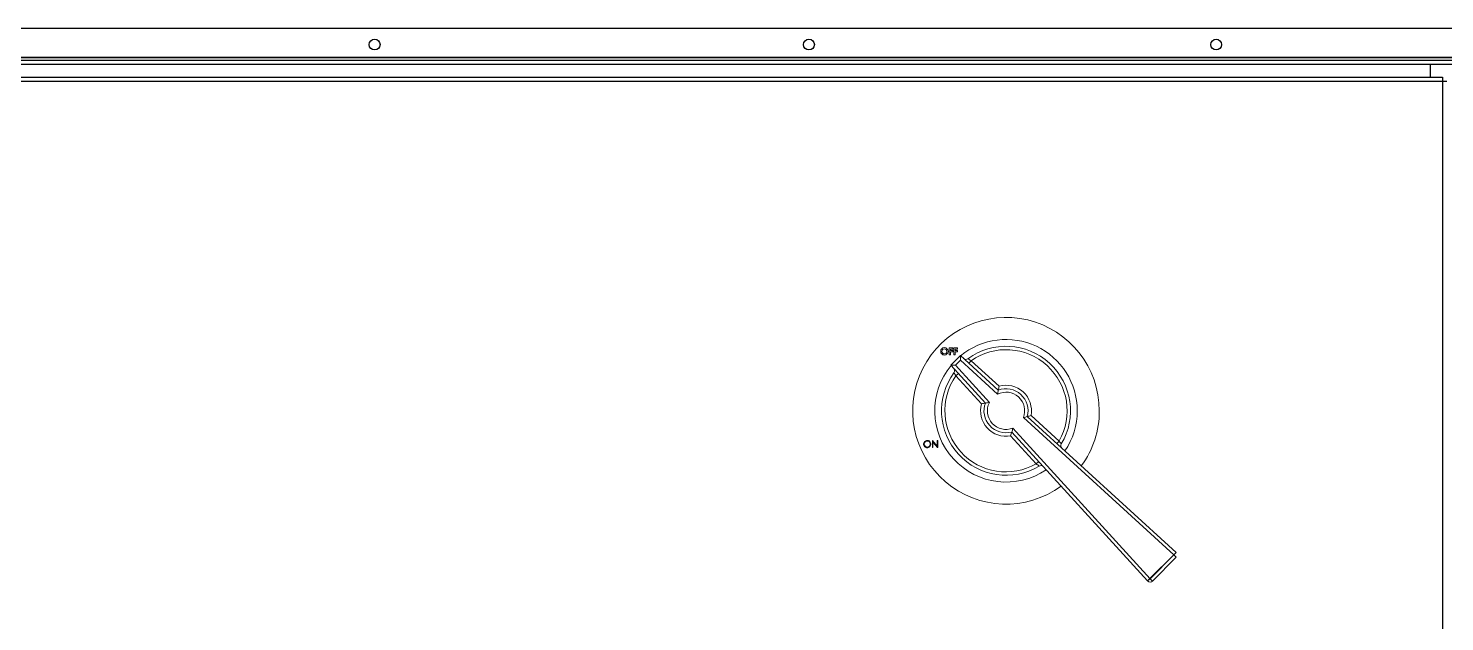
# Model space of a CAD drawing. Header units: inches. Extents: x 3128 to 3569, y 1222 to 1501.
# Drawn here: x 3298.76 to 3324.85, y 1335.08 to 1346.01 of the extents above; entities that cross this region are included whole.
import ezdxf

# ---------------------------------------------------------------- set-up
doc = ezdxf.new("R2010")
doc.units = ezdxf.units.IN
doc.header["$MEASUREMENT"] = 0
doc.layers.add('Internal Disconnect 1 H1', color=7, linetype='Continuous')
doc.layers.add('WEPC', color=7, linetype='Continuous')

msp = doc.modelspace()

# ---------------------------------------------------------------- linework, layer by layer
at = {"layer": 'Internal Disconnect 1 H1', "color": 0, "linetype": 'Continuous', "lineweight": 15}
for p, q in [((3315.7207, 1340.1235), (3315.7838, 1340.1235)), ((3315.7207, 1339.994), (3315.7207, 1340.1235)), ((3315.7207, 1340.1235), (3315.7838, 1340.1235)), ((3315.7207, 1339.994), (3315.7207, 1340.1235)), ((3315.7838, 1340.1002), (3315.7439, 1340.1002)), ((3315.7439, 1340.1002), (3315.7439, 1340.0754)), ((3315.7838, 1340.1002), (3315.7439, 1340.1002)), ((3315.7439, 1340.1002), (3315.7439, 1340.0754)), ((3315.7439, 1340.0754), (3315.7838, 1340.0754)), ((3315.7439, 1340.0754), (3315.7838, 1340.0754)), ((3315.7838, 1340.1235), (3315.7838, 1340.1002)), ((3315.7838, 1340.1235), (3315.7838, 1340.1002)), ((3315.7838, 1340.0754), (3315.7838, 1340.0521)), ((3315.7838, 1340.0754), (3315.7838, 1340.0521)), ((3315.807, 1339.994), (3315.807, 1340.1235)), ((3315.807, 1340.1235), (3315.8701, 1340.1235)), ((3315.807, 1339.994), (3315.807, 1340.1235)), ((3315.807, 1340.1235), (3315.8701, 1340.1235)), ((3315.8701, 1340.1002), (3315.8302, 1340.1002)), ((3315.8302, 1340.1002), (3315.8302, 1340.0754)), ((3315.8701, 1340.1002), (3315.8302, 1340.1002)), ((3315.8302, 1340.1002), (3315.8302, 1340.0754)), ((3315.8302, 1340.0754), (3315.8701, 1340.0754)), ((3315.8302, 1340.0754), (3315.8701, 1340.0754)), ((3315.8701, 1340.1235), (3315.8701, 1340.1002)), ((3315.8701, 1340.1235), (3315.8701, 1340.1002)), ((3315.8701, 1340.0754), (3315.8701, 1340.0521)), ((3315.8701, 1340.0754), (3315.8701, 1340.0521)), ((3315.5863, 1340.0585), (3315.5911, 1340.0371)), ((3315.5863, 1340.0585), (3315.5911, 1340.0371)), ((3315.5911, 1340.0371), (3315.6022, 1340.0239)), ((3315.5911, 1340.0371), (3315.6022, 1340.0239)), ((3315.6022, 1340.0239), (3315.6173, 1340.0159)), ((3315.6022, 1340.0239), (3315.6173, 1340.0159)), ((3315.6173, 1340.0159), (3315.6306, 1340.0139)), ((3315.6173, 1340.0159), (3315.6306, 1340.0139)), ((3315.7439, 1339.994), (3315.7207, 1339.994)), ((3315.7439, 1339.994), (3315.7207, 1339.994)), ((3315.7838, 1340.0521), (3315.7439, 1340.0521)), ((3315.7439, 1340.0521), (3315.7439, 1339.994)), ((3315.7838, 1340.0521), (3315.7439, 1340.0521)), ((3315.7439, 1340.0521), (3315.7439, 1339.994)), ((3315.7492, 1339.8043), (3315.926, 1339.9811)), ((3315.7492, 1339.8043), (3315.926, 1339.9811)), ((3315.8302, 1339.994), (3315.807, 1339.994)), ((3315.8302, 1339.994), (3315.807, 1339.994)), ((3315.8302, 1340.0521), (3315.8302, 1339.994)), ((3315.8701, 1340.0521), (3315.8302, 1340.0521)), ((3315.8302, 1340.0521), (3315.8302, 1339.994)), ((3315.8701, 1340.0521), (3315.8302, 1340.0521)), ((3315.928, 1339.8947), (3315.8356, 1339.8023)), ((3315.928, 1339.8947), (3315.8356, 1339.8023)), ((3315.926, 1339.9811), (3315.928, 1339.8947)), ((3315.926, 1339.9811), (3315.928, 1339.8947)), ((3316.0796, 1339.8409), (3316.1217, 1339.8871)), ((3316.0796, 1339.8409), (3316.1217, 1339.8871)), ((3315.8356, 1339.8023), (3315.7492, 1339.8043)), ((3315.8356, 1339.8023), (3315.7492, 1339.8043)), ((3315.8432, 1339.6085), (3315.8893, 1339.6506)), ((3315.8432, 1339.6085), (3315.8893, 1339.6506)), ((3315.4092, 1338.2854), (3315.4092, 1338.4158)), ((3315.4092, 1338.4158), (3315.4117, 1338.4158)), ((3315.4092, 1338.2854), (3315.4092, 1338.4158)), ((3315.4092, 1338.4158), (3315.4117, 1338.4158)), ((3315.4209, 1338.2854), (3315.4092, 1338.2854)), ((3315.4209, 1338.2854), (3315.4092, 1338.2854)), ((3315.4117, 1338.4158), (3315.4978, 1338.3132)), ((3315.4117, 1338.4158), (3315.4978, 1338.3132)), ((3315.5069, 1338.2854), (3315.4209, 1338.3878)), ((3315.4209, 1338.3878), (3315.4209, 1338.2854)), ((3315.5069, 1338.2854), (3315.4209, 1338.3878)), ((3315.4209, 1338.3878), (3315.4209, 1338.2854)), ((3315.4978, 1338.3132), (3315.4978, 1338.4158)), ((3315.4978, 1338.4158), (3315.5095, 1338.4158)), ((3315.4978, 1338.3132), (3315.4978, 1338.4158)), ((3315.4978, 1338.4158), (3315.5095, 1338.4158)), ((3315.5095, 1338.2854), (3315.5069, 1338.2854)), ((3315.5095, 1338.2854), (3315.5069, 1338.2854)), ((3315.5095, 1338.4158), (3315.5095, 1338.2854)), ((3315.5095, 1338.4158), (3315.5095, 1338.2854)), ((3319.3732, 1335.831), (3319.8993, 1336.357)), ((3319.3732, 1335.831), (3319.8993, 1336.357)), ((3319.4194, 1335.8731), (3319.8572, 1336.3109)), ((3319.4194, 1335.8731), (3319.8572, 1336.3109)), ((3319.9014, 1336.2667), (3319.4636, 1335.8289)), ((3319.9014, 1336.2667), (3319.4636, 1335.8289)), ((3319.8993, 1336.357), (3319.8572, 1336.3109)), ((3319.8993, 1336.357), (3319.8572, 1336.3109)), ((3319.8572, 1336.3109), (3319.9014, 1336.2667)), ((3319.8572, 1336.3109), (3319.9014, 1336.2667)), ((3319.4194, 1335.8731), (3319.3732, 1335.831)), ((3319.4194, 1335.8731), (3319.3732, 1335.831)), ((3319.4636, 1335.8289), (3319.4194, 1335.8731)), ((3319.4636, 1335.8289), (3319.4194, 1335.8731))]:
    msp.add_line(p, q, dxfattribs=at)
at = {"layer": 'Internal Disconnect 1 H1', "color": 0, "linetype": 'Continuous', "lineweight": 15, "ltscale": 5}
for p, q in [((3315.926, 1339.9811), (3316.6233, 1339.3451)), ((3315.926, 1339.9811), (3316.6233, 1339.3451)), ((3316.6111, 1339.2716), (3315.928, 1339.8947)), ((3316.6111, 1339.2716), (3315.928, 1339.8947)), ((3316.1217, 1339.8871), (3316.6385, 1339.4158)), ((3316.1217, 1339.8871), (3316.6385, 1339.4158)), ((3316.3852, 1339.107), (3315.7492, 1339.8043)), ((3316.3852, 1339.107), (3315.7492, 1339.8043)), ((3315.8356, 1339.8023), (3316.4586, 1339.1192)), ((3315.8356, 1339.8023), (3316.4586, 1339.1192)), ((3316.3145, 1339.0918), (3315.8432, 1339.6085)), ((3316.3145, 1339.0918), (3315.8432, 1339.6085)), ((3319.8572, 1336.3109), (3317.0856, 1338.8388)), ((3319.8572, 1336.3109), (3317.0856, 1338.8388)), ((3317.1576, 1338.8577), (3319.8993, 1336.357)), ((3317.1576, 1338.8577), (3319.8993, 1336.357)), ((3317.2266, 1338.8794), (3317.7434, 1338.408)), ((3317.2266, 1338.8794), (3317.7434, 1338.408)), ((3317.3222, 1337.9869), (3316.8509, 1338.5037)), ((3317.3222, 1337.9869), (3316.8509, 1338.5037)), ((3319.3732, 1335.831), (3316.8725, 1338.5727)), ((3319.3732, 1335.831), (3316.8725, 1338.5727)), ((3316.8914, 1338.6447), (3319.4194, 1335.8731)), ((3316.8914, 1338.6447), (3319.4194, 1335.8731)), ((3317.7434, 1338.408), (3317.7012, 1338.3619)), ((3317.7434, 1338.408), (3317.7012, 1338.3619)), ((3317.3684, 1338.029), (3317.3222, 1337.9869)), ((3317.3684, 1338.029), (3317.3222, 1337.9869))]:
    msp.add_line(p, q, dxfattribs=at)
for centre, radius, start, end in [((3316.7657, 1338.9646), 1.7188, 0, 306.18348), ((3316.7657, 1338.9646), 1.7188, 0, 306.18348), ((3316.7657, 1338.9646), 1.3125, 0, 129.52289), ((3316.7657, 1338.9646), 1.3125, 0, 129.52289), ((3316.7657, 1338.9646), 1.1875, 329.05944, 126.20543), ((3316.7657, 1338.9646), 1.1875, 329.05944, 126.20543), ((3316.7657, 1338.9646), 1.125, 330.34926, 124.91561), ((3316.7657, 1338.9646), 1.125, 330.34926, 124.91561), ((3316.7657, 1338.9646), 1.3125, 140.47711, 304.25802), ((3316.7657, 1338.9646), 1.3125, 140.47711, 304.25802), ((3316.7657, 1338.9646), 1.1875, 143.79457, 300.94056), ((3316.7657, 1338.9646), 1.1875, 143.79457, 300.94056), ((3316.7657, 1338.9646), 1.125, 145.08439, 299.65074), ((3316.7657, 1338.9646), 1.125, 145.08439, 299.65074), ((3317.9912, 1339.08), 1.3933, 169.03215, 172.09459), ((3317.9912, 1339.08), 1.3933, 169.03215, 172.09459), ((3316.7657, 1338.9646), 0.3438, 338.5361, 116.72877), ((3316.7657, 1338.9646), 0.3438, 338.5361, 116.72877), ((3318.3129, 1339.0179), 1.721, 166.6345, 169.0423), ((3318.3129, 1339.0179), 1.721, 166.6345, 169.0423), ((3316.7657, 1338.9646), 0.4063, 344.74576, 110.51911), ((3316.7657, 1338.9646), 0.4063, 344.74576, 110.51911), ((3316.7657, 1338.9646), 0.4688, 349.52434, 105.74053), ((3316.7657, 1338.9646), 0.4688, 349.52434, 105.74053), ((3316.7657, 1338.9646), 0.4688, 164.25947, 280.47566), ((3316.7657, 1338.9646), 0.4688, 164.25947, 280.47566), ((3316.7123, 1337.4173), 1.721, 100.9577, 103.3655), ((3316.7123, 1337.4173), 1.721, 100.9577, 103.3655), ((3316.7657, 1338.9646), 0.4062, 159.48089, 285.25424), ((3316.7657, 1338.9646), 0.4062, 159.48089, 285.25424), ((3316.6503, 1337.7391), 1.3933, 97.90541, 100.96785), ((3316.6503, 1337.7391), 1.3933, 97.90541, 100.96785), ((3316.7657, 1338.9646), 0.3438, 153.27123, 291.4639), ((3316.7657, 1338.9646), 0.3438, 153.27123, 291.4639), ((3316.7681, 1340.1955), 1.3933, 283.17028, 286.23272), ((3316.7681, 1340.1955), 1.3933, 283.17028, 286.23272), ((3316.6768, 1340.5102), 1.721, 286.22257, 288.63037), ((3316.6768, 1340.5102), 1.721, 286.22257, 288.63037), ((3316.7657, 1338.9646), 1.3125, 325.74198, 0), ((3316.7657, 1338.9646), 1.3125, 325.74198, 0), ((3316.7657, 1338.9646), 1.7188, 323.81652, 0), ((3316.7657, 1338.9646), 1.7188, 323.81652, 0), ((3315.22, 1339.0535), 1.721, 341.36963, 343.77743), ((3315.22, 1339.0535), 1.721, 341.36963, 343.77743), ((3315.5348, 1338.9621), 1.3933, 343.76728, 346.82972), ((3315.5348, 1338.9621), 1.3933, 343.76728, 346.82972), ((3319.3238, 1339.5606), 1.9561, 216.10199, 218.08508), ((3319.3238, 1339.5606), 1.9561, 216.10199, 218.08508), ((3317.8378, 1338.3219), 0.0625, 149.05944, 227.63243), ((3317.8378, 1338.3219), 0.0625, 149.05944, 227.63243), ((3316.1613, 1336.3954), 1.9699, 51.9219, 53.89104), ((3316.1613, 1336.3954), 1.9699, 51.9219, 53.89104), ((3317.4083, 1337.8925), 0.0625, 42.36757, 120.94056), ((3317.4083, 1337.8925), 0.0625, 42.36757, 120.94056)]:
    msp.add_arc(centre, radius, start, end, dxfattribs=at)
at = {"layer": 'Internal Disconnect 1 H1', "color": 0, "linetype": 'Continuous', "lineweight": 15}
for centre, radius, start, end in [((3315.6305, 1340.0593), 0.0675, 89.99016, 180.44855), ((3315.6305, 1340.0593), 0.0675, 89.99016, 180.44855), ((3315.6297, 1340.0602), 0.0434, 89.35562, 182.18109), ((3315.6297, 1340.0602), 0.0434, 89.35562, 182.18109), ((3315.6301, 1340.0595), 0.0441, 358.95912, 90.00554), ((3315.6301, 1340.0595), 0.0441, 358.95912, 90.00554), ((3315.6298, 1340.0591), 0.0677, 359.34372, 89.40528), ((3315.6298, 1340.0591), 0.0677, 359.34372, 89.40528), ((3315.6305, 1340.0581), 0.0674, 179.43845, 270.18943), ((3315.6305, 1340.0581), 0.0674, 179.43845, 270.18943), ((3315.6304, 1340.0578), 0.0438, 270.23184, 1.21435), ((3315.6304, 1340.0578), 0.0438, 270.23184, 1.21435), ((3315.6307, 1340.0574), 0.0667, 269.95247, 0.79908), ((3315.6307, 1340.0574), 0.0667, 269.95247, 0.79908), ((3316.0273, 1339.9732), 0.0625, 227.63243, 306.20543), ((3316.0273, 1339.9732), 0.0625, 227.63243, 306.20543), ((3317.1317, 1341.5784), 1.9699, 237.18677, 239.15591), ((3317.1317, 1341.5784), 1.9699, 237.18677, 239.15591), ((3315.757, 1339.7029), 0.0625, 323.79457, 42.36757), ((3315.757, 1339.7029), 0.0625, 323.79457, 42.36757), ((3314.1636, 1338.6058), 1.9561, 30.83712, 32.82021), ((3314.1636, 1338.6058), 1.9561, 30.83712, 32.82021), ((3315.3132, 1338.3514), 0.0678, 90.03854, 181.14277), ((3315.3132, 1338.3514), 0.0678, 90.03854, 181.14277), ((3315.3132, 1338.3499), 0.0678, 179.8616, 270.7952), ((3315.3132, 1338.3499), 0.0678, 179.8616, 270.7952), ((3315.3127, 1338.3502), 0.0556, 88.99833, 180.09519), ((3315.3127, 1338.3502), 0.0556, 88.99833, 180.09519), ((3315.3126, 1338.3509), 0.0555, 180.84388, 271.14741), ((3315.3126, 1338.3509), 0.0555, 180.84388, 271.14741), ((3315.3147, 1338.3514), 0.0678, 359.37084, 91.36733), ((3315.3147, 1338.3514), 0.0678, 359.37084, 91.36733), ((3315.3148, 1338.3498), 0.056, 0.90856, 91.1456), ((3315.3148, 1338.3498), 0.056, 0.90856, 91.1456), ((3315.3159, 1338.3503), 0.0549, 267.71848, 0.39004), ((3315.3159, 1338.3503), 0.0549, 267.71848, 0.39004), ((3315.3146, 1338.35), 0.0679, 269.63044, 0.58816), ((3315.3146, 1338.35), 0.0679, 269.63044, 0.58816), ((3319.4194, 1335.8731), 0.0625, 222.36757, 315), ((3319.4194, 1335.8731), 0.0625, 222.36757, 315)]:
    msp.add_arc(centre, radius, start, end, dxfattribs=at)
at = {"layer": 'WEPC', "color": 0, "linetype": 'Continuous'}
for p, q in [((3327.1701, 1346.006), (3291.1027, 1346.006)), ((3327.1701, 1346.006), (3291.1027, 1346.006)), ((3325.7326, 1345.4689), (3292.5402, 1345.4689)), ((3325.7326, 1345.4689), (3292.5402, 1345.4689)), ((3292.5402, 1345.4679), (3325.7326, 1345.4679)), ((3292.5402, 1345.4679), (3325.7326, 1345.4679)), ((3292.7932, 1345.4179), (3325.4796, 1345.4179)), ((3292.7932, 1345.4179), (3325.4796, 1345.4179)), ((3292.7932, 1345.3433), (3325.4796, 1345.3433)), ((3292.7932, 1345.3433), (3325.4796, 1345.3433)), ((3324.5871, 1345.1068), (3324.5871, 1345.3433)), ((3324.5871, 1345.1068), (3324.5871, 1345.3433)), ((3293.1218, 1345.1068), (3324.8073, 1345.1068)), ((3293.1218, 1345.1068), (3324.8073, 1345.1068)), ((3293.1218, 1345.0311), (3324.8073, 1345.0311)), ((3293.1218, 1345.0311), (3324.8073, 1345.0311)), ((3324.8073, 1345.1068), (3324.8073, 1345.0311)), ((3324.8073, 1345.1068), (3324.8073, 1345.0311)), ((3324.8073, 1345.0311), (3324.8073, 1304.995)), ((3324.8073, 1345.0311), (3324.883, 1345.0311)), ((3324.8073, 1345.0311), (3324.8073, 1304.995)), ((3324.8073, 1345.0311), (3324.883, 1345.0311))]:
    msp.add_line(p, q, dxfattribs=at)
for centre in [(3305.1364, 1345.7067), (3305.1364, 1345.7067), (3313.1364, 1345.7067), (3313.1364, 1345.7067), (3320.6364, 1345.7067), (3320.6364, 1345.7067)]:
    msp.add_circle(centre, 0.0995, dxfattribs=at)

doc.saveas('drawing.dxf')
